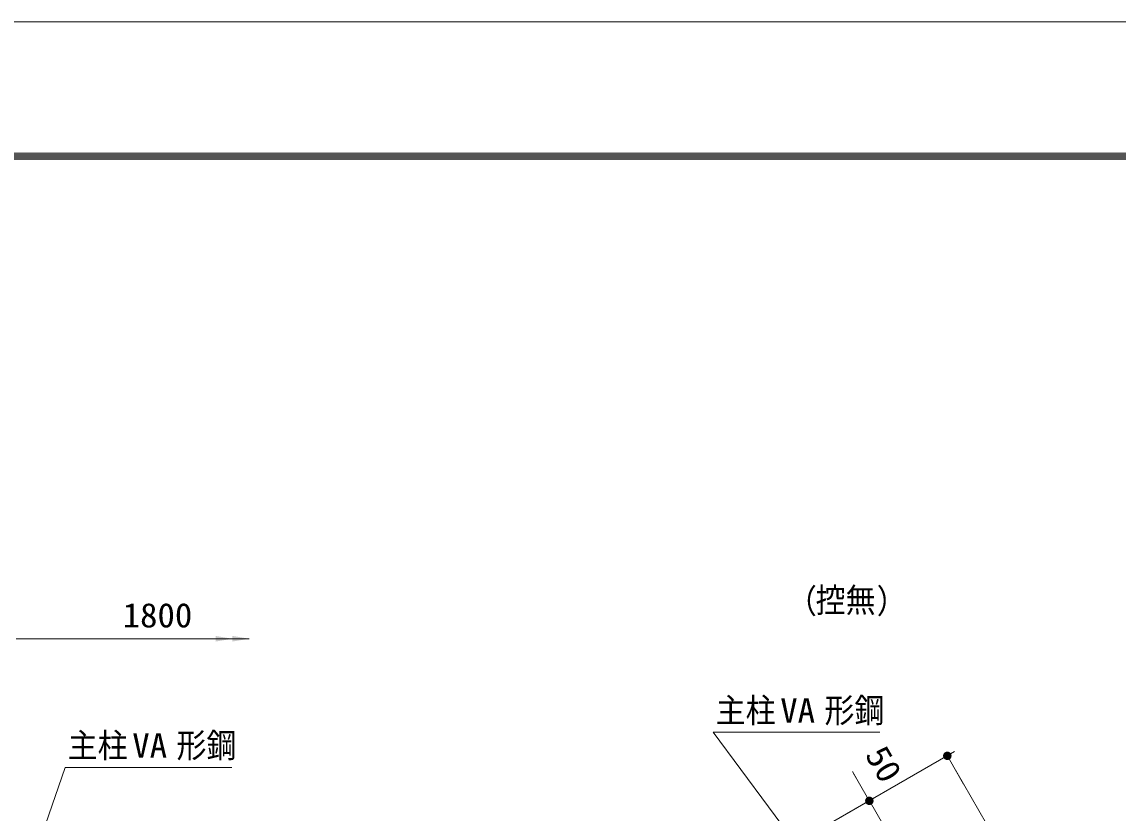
# Model space of a CAD drawing. Units: millimetres, scale not verified. Extents: x -4455 to 4455, y -3150 to 3150.
# Drawn here: x -1610 to 339, y 1745 to 3150 of the extents above; entities that cross this region are included whole.
import ezdxf
from ezdxf.enums import TextEntityAlignment as Align

# ---------------------------------------------------------------- set-up
doc = ezdxf.new("R2010")
doc.units = ezdxf.units.MM
doc.header["$LTSCALE"] = 30
for name, color, linetype, lineweight in [('0-0_1部材', 3, 'Continuous', 18), ('0-1_5寸法', 1, 'Continuous', 18), ('0-2_SUNPOU', 1, 'Continuous', 18), ('0-3_6文字', 3, 'Continuous', 9), ('0-E_D-TTL', 7, 'Continuous', 9)]:
    doc.layers.add(name, color=color, linetype=linetype, lineweight=lineweight)
doc.styles.add('ＭＳ ゴシック', font='')
doc.styles.get('ＭＳ ゴシック').set_extended_font_data('MS Gothic')

# ---------------------------------------------------------------- blocks, each defined once
blk = doc.blocks.new('M1')
at = {"layer": '0-2_SUNPOU'}
blk.add_line((-7.5, 0), (-57.86, 0), dxfattribs=at)
for points in [[(0, 0), (-7.5, 0), (-7.44, 0.94)], [(0, 0), (-7.44, -0.94), (-7.5, 0)], [(0, 0), (-7.44, 0.94), (-7.26, 1.87)], [(0, 0), (-7.26, -1.87), (-7.44, -0.94)], [(0, 0), (-7.26, 1.87), (-6.97, 2.76)], [(0, 0), (-6.97, -2.76), (-7.26, -1.87)], [(0, 0), (-6.97, 2.76), (-6.57, 3.61)], [(0, 0), (-6.57, -3.61), (-6.97, -2.76)], [(0, 0), (-6.57, 3.61), (-6.07, 4.41)], [(0, 0), (-6.07, -4.41), (-6.57, -3.61)], [(0, 0), (-6.07, 4.41), (-5.47, 5.13)], [(0, 0), (-5.47, -5.13), (-6.07, -4.41)], [(0, 0), (-5.47, 5.13), (-4.78, 5.78)], [(0, 0), (-4.78, -5.78), (-5.47, -5.13)], [(0, 0), (-4.78, 5.78), (-4.02, 6.33)], [(0, 0), (-4.02, -6.33), (-4.78, -5.78)], [(0, 0), (-4.02, 6.33), (-3.19, 6.79)], [(0, 0), (-3.19, -6.79), (-4.02, -6.33)], [(0, 0), (-3.19, 6.79), (-2.32, 7.13)], [(0, 0), (-2.32, -7.13), (-3.19, -6.79)], [(0, 0), (-2.32, 7.13), (-1.41, 7.37)], [(0, 0), (-1.41, -7.37), (-2.32, -7.13)], [(0, 0), (-1.41, 7.37), (-0.47, 7.49)], [(0, 0), (-0.47, -7.49), (-1.41, -7.37)], [(0, 0), (-0.47, 7.49), (0.47, 7.49)], [(0, 0), (0.47, -7.49), (-0.47, -7.49)], [(0, 0), (0.47, 7.49), (1.41, 7.37)], [(0, 0), (1.41, 7.37), (2.32, 7.13)], [(0, 0), (2.32, 7.13), (3.19, 6.79)], [(0, 0), (3.19, 6.79), (4.02, 6.33)], [(0, 0), (4.02, 6.33), (4.78, 5.78)], [(0, 0), (4.78, 5.78), (5.47, 5.13)], [(0, 0), (5.47, 5.13), (6.07, 4.41)], [(0, 0), (6.07, 4.41), (6.57, 3.61)], [(0, 0), (6.57, 3.61), (6.97, 2.76)], [(0, 0), (6.97, 2.76), (7.26, 1.87)], [(0, 0), (7.26, 1.87), (7.44, 0.94)], [(0, 0), (7.44, 0.94), (7.5, 0)], [(0, 0), (1.41, -7.37), (0.47, -7.49)], [(0, 0), (2.32, -7.13), (1.41, -7.37)], [(0, 0), (3.19, -6.79), (2.32, -7.13)], [(0, 0), (4.02, -6.33), (3.19, -6.79)], [(0, 0), (4.78, -5.78), (4.02, -6.33)], [(0, 0), (5.47, -5.13), (4.78, -5.78)], [(0, 0), (6.07, -4.41), (5.47, -5.13)], [(0, 0), (6.57, -3.61), (6.07, -4.41)], [(0, 0), (6.97, -2.76), (6.57, -3.61)], [(0, 0), (7.26, -1.87), (6.97, -2.76)], [(0, 0), (7.44, -0.94), (7.26, -1.87)], [(0, 0), (7.5, 0), (7.44, -0.94)]]:
    blk.add_solid(points, dxfattribs=at)

msp = doc.modelspace()

# ---------------------------------------------------------------- linework, layer by layer
at = {"layer": '0-0_1部材', "color": 1}
for p, q in [((-118.55, 1792.22), (-133.55, 1818.2)), ((-208.48, 1705.65), (-90.56, 1773.74)), ((-78.55, 1722.93), (-103.55, 1766.24))]:
    msp.add_line(p, q, dxfattribs=at)
at = {"layer": '0-1_5寸法'}
for p, q in [((-1620.03, 2054.32), (-1233.11, 2054.32)), ((-1291.66, 2054.32), (-1237.03, 2054.32)), ((-1225.06, 2054.32), (-1266.91, 2054.32)), ((-1260.12, 2054.32), (-1205.49, 2054.32)), ((-208.48, 1705.65), (48.01, 1853.74)), ((50.02, 1820.25), (245.02, 1482.51))]:
    msp.add_line(p, q, dxfattribs=at)
for points in [[(-1265.49, 2059.32), (-1265.49, 2049.32), (-1235.49, 2054.32)], [(-1235.49, 2059.32), (-1235.49, 2049.32), (-1205.49, 2054.32)]]:
    msp.add_solid(points, dxfattribs=at)
at = {"layer": '0-3_6文字', "color": 7}
for points in [[(-84.79, 1888.07), (-381.08, 1888.07), (-233.36, 1689.32)], [(-1236.37, 1825.84), (-1532.66, 1825.84), (-1602.69, 1623.26)]]:
    msp.add_lwpolyline(points, dxfattribs=at)
at = {"layer": '0-E_D-TTL', "color": 2, "lineweight": 18}
msp.add_lwpolyline([(-4454.85, 3150.21), (4454.85, 3150.21), (4454.85, -3150.21), (-4454.85, -3150.21)], close=True, dxfattribs=at)
at = {"layer": '0-E_D-TTL'}
for points in [[(-4168.47, 2916.87), (4168.47, 2916.87), (4168.47, -2916.87), (-4168.47, -2916.87)], [(-4165.81, 2914.21), (4165.81, 2914.21), (4165.81, -2914.21), (-4165.81, -2914.21)], [(-4163.16, 2911.56), (4163.16, 2911.56), (4163.16, -2911.56), (-4163.16, -2911.56)], [(-4160.51, 2908.91), (4160.51, 2908.91), (4160.51, -2908.91), (-4160.51, -2908.91)], [(-4157.86, 2906.26), (4157.86, 2906.26), (4157.86, -2906.26), (-4157.86, -2906.26)]]:
    msp.add_lwpolyline(points, close=True, dxfattribs=at)

# ---------------------------------------------------------------- block references
at = {"layer": '0-0_1部材', "rotation": 300}
msp.add_blockref('M1', (-103.55, 1766.24), dxfattribs=at)
at = {"layer": '0-1_5寸法', "rotation": 120}
msp.add_blockref('M1', (35.02, 1846.24), dxfattribs=at)

# ---------------------------------------------------------------- texts
at = {"layer": '0-0_1部材', "style": 'ＭＳ ゴシック', "width": 0.9}
for s, p in [('主柱', (-376.51, 1892.43)), ('形鋼', (-183.29, 1892.43)), ('主柱', (-1528.09, 1830.2)), ('形鋼', (-1334.87, 1830.2))]:
    msp.add_text(s, height=43.33, dxfattribs=at).set_placement(p, align=Align.BOTTOM_LEFT)
at = {"layer": '0-0_1部材', "style": 'ＭＳ ゴシック', "width": 1.05}
msp.add_text('50', height=43.33, rotation=300, dxfattribs=at).set_placement((-123.34, 1841.34), align=Align.BOTTOM_LEFT)
at = {"layer": '0-1_5寸法', "color": 3, "style": 'ＭＳ ゴシック', "width": 1.05}
msp.add_text('1800', height=43.33, dxfattribs=at).set_placement((-1430.56, 2061.41), align=Align.BOTTOM_LEFT)
at = {"layer": '0-3_6文字', "style": 'ＭＳ ゴシック'}
for s, width, p in [('（ \u3000 ）', 0.9, (-249.94, 2086.66)), ('控無', 0.9, (-198.96, 2088.3)), ('VA', 1.05, (-261.91, 1892.27)), ('VA', 1.05, (-1413.49, 1830.04))]:
    msp.add_text(s, height=43.33, dxfattribs=dict(at, width=width)).set_placement(p, align=Align.BOTTOM_LEFT)

doc.saveas('drawing.dxf')
